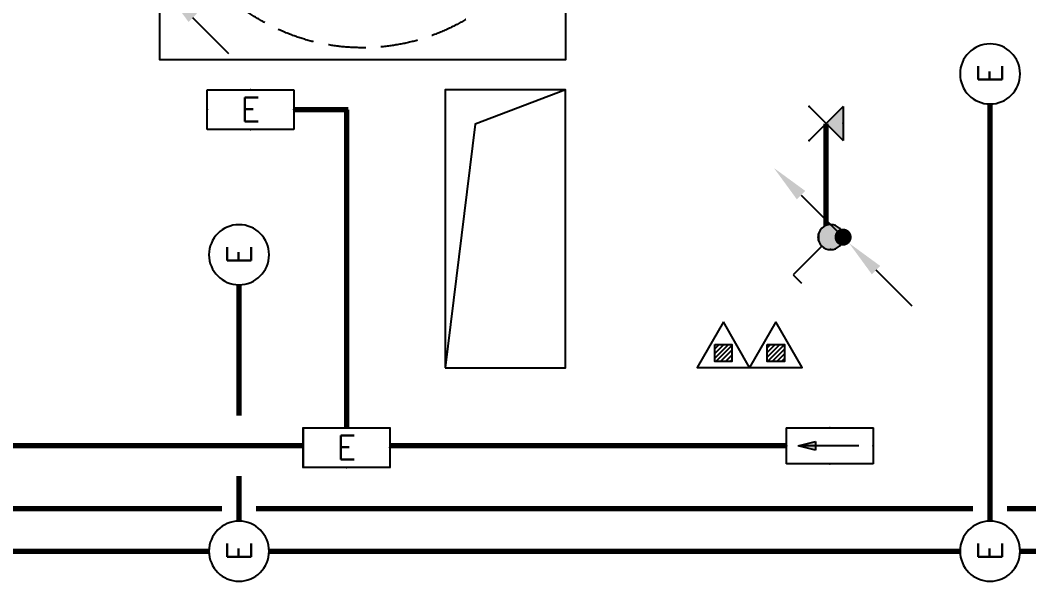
# Model space of a CAD drawing. Extents: x -2209072 to 495824, y -92434 to 572724.
# Drawn here: x 122510 to 129225, y 346950 to 350736 of the extents above; entities that cross this region are included whole.
import ezdxf
from ezdxf.enums import TextEntityAlignment as Align
from ezdxf.xclip import XClip

# ---------------------------------------------------------------- set-up
doc = ezdxf.new("R2010")
doc.units = 0
doc.header["$LTSCALE"] = 1000
doc.header["$MEASUREMENT"] = 0
for name, pattern in [('DASH', [0.35, 0.25, -0.1]), ('X-104 6#7#平面$0$104-1112 结构$0$$AUDIT_BAD_LTYPE1', [0]), ('梯段6、7$0$DASH', [0.35, 0.25, -0.1])]:
    doc.linetypes.add(name, pattern=pattern)
doc.layers.get('0').update_dxf_attribs({"linetype": 'CONTINUOUS'})
doc.layers.get('Defpoints').update_dxf_attribs({"linetype": 'CONTINUOUS'})
for name, color, linetype in [('EQUIP-照明', 3, 'CONTINUOUS'), ('LWIRE', 4, 'CONTINUOUS'), ('TEL_TEXT', 3, 'CONTINUOUS'), ('WIRE-应急', 2, 'DASH'), ('WIRE-照明', 1, 'CONTINUOUS'), ('X-104 6#7#平面$0$A-TECH_结构', 21, 'CONTINUOUS'), ('X-104 6#7#平面$0$EQUIP_消防-01', 7, 'CONTINUOUS'), ('梯段6、7$0$A-E_楼梯', 171, 'CONTINUOUS')]:
    doc.layers.add(name, color=color, linetype=linetype)
doc.styles.add('_TEL_DIM', font='SIMPLEX', dxfattribs={"width": 0.8, "height": 3.5, "bigfont": 'HZTXT'})
doc.styles.get("Standard").update_dxf_attribs({"font": 'gbenor.shx', "bigfont": 'gbcbig.shx'})

# ---------------------------------------------------------------- blocks, each defined once
blk = doc.blocks.new('$equip_U$00000189(HT0843)')
at = {"color": 2}
for p, q in [((-0.7199999999938882, 0.6599999999998545), (-0.7199999999938882, 0)), ((0.7200000000084401, 0.6599999999998545), (-0.7199999999938882, 0.6599999999998545)), ((0.7200000000084401, 0), (0.7200000000084401, 0.6599999999998545)), ((-0.7199999999938882, 0), (0.7200000000084401, 0))]:
    blk.add_line(p, q, dxfattribs=at)
at = {"color": 2, "const_width": 0.0125}
for points in [[(0.7200000000084401, 0.6599999999998545), (0.7200000000084401, 0.6599999999998545), (-0.7199999999938882, 0.6599999999998545)], [(-0.7199999999938882, 0.6599999999998545), (-0.7199999999938882, 0)], [(0.7200000000084401, 0), (0.7200000000084401, 0.6599999999998545)], [(-0.7199999999938882, 0), (0.7200000000084401, 0)]]:
    blk.add_lwpolyline(points, dxfattribs=at)
at = {"color": 2}
blk.add_lwpolyline([(-0.7199999999938882, 0.6599999999998545), (-0.7199999999938882, 0)], dxfattribs=at)
for p in [(7.275957614183426e-12, 0.6599999999998545), (-0.7199999999938882, 0.3299999999999272), (0.7200000000084401, 0.3299999999999272), (7.275957614183426e-12, 0)]:
    blk.add_point(p)
at = {"color": 7, "style": '_TEL_DIM'}
blk.add_attdef('$TEXT$', text='', height=0.4, dxfattribs=at).set_placement((7.275957614183426e-12, 0.3299999999999272), align=Align.MIDDLE_CENTER)
at = {"color": 7, "style": '_TEL_DIM', "flags": 1}
blk.add_attdef('A', text='', height=2.5e-05, dxfattribs=at).set_placement((7.275957614183426e-12, 0), align=Align.MIDDLE_CENTER)
blk = doc.blocks.new('$equip$00001838')
blk.add_circle((0, 0), 0.5)
at = {"color": 7, "style": '_TEL_DIM'}
blk.add_attdef('$TEXT$', text='', height=0.4, dxfattribs=at).set_placement((0, 0), align=Align.MIDDLE_CENTER)
at = {"color": 7, "style": '_TEL_DIM', "flags": 1}
blk.add_attdef('A', text='', height=2e-05, dxfattribs=at).set_placement((0, 0), align=Align.MIDDLE_CENTER)
blk = doc.blocks.new('$equip$00001154')
for p, q in [((0, 0.2828427124768496), (0, -0.2828427124768496)), ((0, 0.2828427124768496), (0.5656854249500611, -0.2828427124768496)), ((0.5656854249500611, 0.2828427124768496), (0, -0.2828427124768496))]:
    blk.add_line(p, q)
for p in [(0.5656854249500611, 0.2828427124768496), (0, 0.004449836778803729), (0.2828427124732116, 0), (0.5656854249500611, -0.2828427124768496)]:
    blk.add_point(p)
blk.add_solid([(0, -0.2828427124768496), (0.2828427124732116, 0), (0, 0.2828427124768496)])
at = {"layer": 'TEL_TEXT', "style": '_TEL_DIM', "flags": 1}
blk.add_attdef('A', text='', height=2e-05, dxfattribs=at).set_placement((0, 0), align=Align.MIDDLE_CENTER)
blk = doc.blocks.new('$equip$00001962')
for p, q in [((0.1473139127519971, 0.3556472460822988), (0.625000000003638, 0.8333333333339397)), ((0.625000000003638, 0.8333333333339397), (0.7664213562420628, 0.6919119770955149))]:
    blk.add_line(p, q)
blk.add_circle((3.637978807091713e-12, 0.2083333333339397), 0.2083333333334168)
for p in [(1.091393642127514e-11, 0.4166666666660603), (-0.2083333333284827, 0.2083333333375776), (0.2083333333393966, 0.2083333333375776), (1.091393642127514e-11, 0)]:
    blk.add_point(p)
for points in [[(-0.1041666666642413, 0.3887552924552438), (0.1041666666715173, 0.3887552924552438), (-0.1804219591176661, 0.312500000001819), (0.1804219591249421, 0.312500000001819)], [(3.637978807091713e-12, 0.4166666666660603), (3.637978807091713e-12, 0.4166666666660603), (-0.1041666666642413, 0.3887552924552438), (0.1041666666715173, 0.3887552924552438)], [(-0.1804219591176661, 0.312500000001819), (0.1804219591249421, 0.312500000001819), (-0.2083333333284827, 0.2083333333339397), (0.2083333333357587, 0.2083333333339397)], [(-0.1804219591176661, 0.1041666666660603), (0.1804219591249421, 0.1041666666660603), (-0.2083333333284827, 0.2083333333339397), (0.2083333333357587, 0.2083333333339397)], [(-0.1041666666642413, 0.02791137421263556), (0.1041666666715173, 0.02791137421263556), (-0.1804219591176661, 0.1041666666660603), (0.1804219591249421, 0.1041666666660603)], [(3.637978807091713e-12, 1.818989403545856e-12), (3.637978807091713e-12, 1.818989403545856e-12), (-0.1041666666642413, 0.02791137421263556), (0.1041666666715173, 0.02791137421263556)]]:
    blk.add_solid(points)
at = {"layer": 'TEL_TEXT', "style": '_TEL_DIM', "flags": 1}
blk.add_attdef('A', text='', height=2e-05, dxfattribs=at).set_placement((0, 0), align=Align.MIDDLE_CENTER)
blk = doc.blocks.new('$TelecSys$00000081')
for p, q in [((0.1041666666678793, 0.1041666666660603), (0.1041666666678793, 0.1041666666660603)), ((-0.1041666666678793, -0.1041666666660603), (-0.1041666666678793, -0.1041666666660603)), ((-1.150000000001455, -1.149999999999636), (-0.5499999999992724, -0.5499999999992724))]:
    blk.add_line(p, q)
at = {"const_width": 0.1425}
blk.add_lwpolyline([(0.07125000000087311, 0, 1), (-0.07125000000087311, 0, 1)], format="xyb", close=True, dxfattribs=at)
blk.add_solid([(-0.6199999999989814, -0.4799999999995634), (-0.4799999999995634, -0.6200000000008004), (-0.09999999999854481, -0.1000000000003638)])
at = {"width": 0.8, "flags": 9}
blk.add_attdef('A', (0, 0), '', height=2e-05, rotation=180, dxfattribs=at)
blk = doc.blocks.new('$TelecSys$00000079')
for p, q in [((0.7000000000007276, 0.7000000000007276), (0, 0)), ((0.1041666666678793, 0.1041666666660603), (0.1041666666678793, 0.1041666666660603)), ((-0.1041666666678793, -0.1041666666660603), (-0.1041666666678793, -0.1041666666660603))]:
    blk.add_line(p, q)
at = {"const_width": 0.1425}
blk.add_lwpolyline([(-0.07125000000087311, 0, 1), (0.07125000000087311, 0, 1)], format="xyb", close=True, dxfattribs=at)
blk.add_solid([(0.6300000000010186, 0.7700000000004366), (0.7700000000004366, 0.6299999999991996), (1.150000000001455, 1.149999999999636)])
at = {"width": 0.8, "flags": 9}
blk.add_attdef('A', (0, 0), '', height=2e-05, dxfattribs=at)
blk = doc.blocks.new('$equip$00002540')
blk.add_hatch(color=256).paths.add_polyline_path([(0.2400000000016007, 0.3720000000030268), (0.2400000000016007, 0.2280000000064319), (0.5280000000020664, 0.3000000000029104)])
for p, q in [((-0.7199999999975262, 0.6000000000058208), (-0.7199999999975262, 0)), ((0.7199999999975262, 0.6000000000058208), (-0.7199999999975262, 0.6000000000058208)), ((0.7199999999975262, 0), (0.7199999999975262, 0.6000000000058208)), ((0.2400000000016007, 0.3720000000030268), (0.2400000000016007, 0.2280000000064319)), ((0.5280000000020664, 0.3000000000029104), (0.2400000000016007, 0.3720000000030268)), ((0.2400000000016007, 0.2280000000064319), (0.5280000000020664, 0.3000000000029104)), ((-0.7199999999975262, 0), (0.7199999999975262, 0))]:
    blk.add_line(p, q)
at = {"color": 7}
blk.add_line((-0.4800000000032014, 0.3000000000029104), (0.4800000000032014, 0.3000000000029104), dxfattribs=at)
at = {"const_width": 0.02}
blk.add_lwpolyline([(-0.7199999999975262, 0.6000000000058208), (-0.7199999999975262, 0), (0.7199999999975262, 0), (0.7199999999975262, 0.6000000000058208), (-0.7199999999975262, 0.6000000000058208), (-0.7199999999975262, 0)], dxfattribs=at)
for p in [(0, 0.6000000000058208), (-0.7199999999975262, 0.3000000000029104), (0.7199999999975262, 0.3000000000029104), (0, 0)]:
    blk.add_point(p)
at = {"color": 7, "style": '_TEL_DIM', "flags": 1}
blk.add_attdef('A', text='', height=2e-05, dxfattribs=at).set_placement((0, 0), align=Align.MIDDLE_CENTER)
blk = doc.blocks.new('$equip$00002534')
for p, q in [((-0.7200000000011642, 0.6599999999998545), (-0.7200000000011642, 0)), ((0.7200000000011642, 0.6599999999998545), (-0.7200000000011642, 0.6599999999998545)), ((0.7200000000011642, 0), (0.7200000000011642, 0.6599999999998545)), ((-0.7200000000011642, 0), (0.7200000000011642, 0))]:
    blk.add_line(p, q)
at = {"const_width": 0.03}
blk.add_lwpolyline([(-0.7200000000011642, 0.6599999999998545), (-0.7200000000011642, 0), (0.7200000000011642, 0), (0.7200000000011642, 0.6599999999998545), (-0.7200000000011642, 0.6599999999998545), (-0.7200000000011642, 0)], dxfattribs=at)
for p in [(0, 0.6599999999998545), (-0.7200000000011642, 0.3299999999981083), (0.7200000000011642, 0.3299999999981083), (0, 0)]:
    blk.add_point(p)
at = {"color": 7, "style": '_TEL_DIM'}
blk.add_attdef('$TEXT$', text='', height=0.4, dxfattribs=at).set_placement((0, 0.3299999999981083), align=Align.MIDDLE_CENTER)
at = {"color": 7, "style": '_TEL_DIM', "flags": 1}
blk.add_attdef('A', text='', height=2e-05, dxfattribs=at).set_placement((0, 0), align=Align.MIDDLE_CENTER)
blk = doc.blocks.new('梯段6、7')
at = {"color": 8, "linetype": '梯段6、7$0$DASH'}
for centre, radius, start, end in [((49800.00311367554, 3400.000000096537), 1350.000000000002, 0, 180), ((49800.00311367547, -6699.999999936466), 1350.000000000002, 0, 180), ((49800.00311367059, -9819.999999936525), 1350.000000000002, 180, 0), ((49800.00311368037, -16500.0036340596), 1350.000000000002, 0, 180), ((49800.00311366576, -19819.99999996959), 1350, 180, 0), ((20965.47970799168, -27260.00000000224), 1649.999999999774, 0, 180), ((49800.00311367547, -27020.00000000259), 1350.000000000002, 0, 180), ((20965.47970799194, -29600.00000000259), 1649.999999999774, 180, 0), ((49800.00311363724, -29879.99050598426), 1350.000000000002, 180, 0), ((49800.00311368033, -57378.12996616081), 1350.000000000002, 0, 180), ((20965.47970799173, -58198.12996616081), 1649.999999999778, 0, 180), ((49800.00311367551, -59458.12996616078), 1350.000000000002, 180, 0), ((20965.47970799188, -60358.12996616084), 1649.999999999774, 180, 0), ((49800.00311367546, -67528.12996619378), 1350.000000000002, 0, 180), ((20965.47970799168, -68018.12996619346), 1649.999999999774, 0, 180), ((49800.00311367064, -70128.1263565169), 1350.000000000002, 180, 0), ((20965.47970799194, -70358.12996619387), 1649.999999999774, 180, 0), ((49800.00311368039, -79978.12996622684), 1350.000000000002, 180, 0)]:
    blk.add_arc(centre, radius, start, end, dxfattribs=at)
at = {"layer": 'Defpoints'}
for points in [[(44800.0010378748, 6850.000000096596), (54800.00103786729, 6850.000000096537), (54800.00103786727, -3149.999999936525), (44800.00103787478, -3149.999999936525)], [(51150.00311368064, 4950.000000096508), (48450.0031136757, 4950.000000096596), (48450.00311367573, -1149.999999903375), (51150.00311368058, -1149.999999903463)], [(44800.00103787472, -3149.999999936583), (54800.00103786722, -3149.999999936525), (54800.00103786726, -13149.99999996959), (44800.00103787472, -13149.99999996953)], [(51150.00311368032, -5149.999999936583), (48450.00311367546, -5149.999999936525), (48450.00311367548, -11249.99999993655), (51150.00311368036, -11249.99999993652)], [(44800.00103787472, -13149.99999996953), (54800.00103786726, -13149.99999996959), (54800.00103786726, -23150.00000000259), (44800.00103787474, -23150.00000000259)], [(51150.00311367546, -15149.99999996956), (48450.00311367059, -15149.99999996956), (48450.00311367061, -21249.99999996959), (51150.00311367546, -21249.99999996959)], [(15665.47763219092, -23150.00000000268), (25665.47763218347, -23150.00000000265), (25665.47763218347, -33150.00000003559), (15665.47763219092, -33150.00000003568)], [(44800.00103787474, -23150.00000000259), (54800.00103786726, -23150.00000000259), (54800.00103786725, -33150.00000003568), (44800.00103787474, -33150.00000003565)], [(19315.47970798681, -24850.00000000265), (22615.47970799168, -24850.00000000265), (22615.47970799168, -31250.00000000268), (19315.47970798681, -31250.00000000259)], [(48450.00311367059, -25150.00000000265), (51150.00311367547, -25150.00000000259), (51150.00311367547, -31250.00000000256), (48450.00311367059, -31250.00000000265)], [(15665.47763219097, -53908.12996616078), (25665.47763218347, -53908.12996616078), (25665.47763218352, -63908.12996619384), (15665.47763219094, -63908.12996619381)], [(44800.00103787474, -53908.12996616081), (54800.00103786722, -53908.12996616078), (54800.00103786725, -63908.12996619381), (44800.00103787474, -63908.12996619381)], [(19315.4797079867, -55608.12996616084), (22615.47970799159, -55608.12996616084), (22615.47970799156, -62008.12996616084), (19315.4797079867, -62008.12996616078)], [(51150.00311368032, -55908.12996616081), (48450.00311367543, -55908.12996616081), (48450.00311367546, -62008.12996616078), (51150.00311368036, -62008.12996616084)], [(15665.47763219094, -63908.12996619381), (25665.47763218349, -63908.12996619381), (25665.47763218349, -73908.12996622684), (15665.47763219097, -73908.12996622687)], [(44800.00103787474, -63908.12996619381), (54800.00103786722, -63908.12996619381), (54800.00103786726, -73908.12996622684), (44800.00103787472, -73908.12996622684)], [(19315.4797079917, -65608.12996619387), (22615.47970799656, -65608.12996619387), (22615.47970799659, -72008.12996619387), (19315.47970799173, -72008.12996619387)], [(51150.00311368032, -65908.12996619381), (48450.00311367544, -65908.12996619387), (48450.00311367547, -72008.12996619384), (51150.00311368034, -72008.12996619384)], [(15665.477632191, -73908.12996622687), (25665.47763218349, -73908.12996622684), (25665.47763218352, -83908.1299662599), (15665.477632191, -83908.1299662599)], [(44800.00103787475, -73908.12996622687), (54800.00103786726, -73908.12996622684), (54800.00103786727, -83908.1299662599), (44800.00103787474, -83908.12996625988)], [(19315.47970798673, -75608.12996622693), (22615.47970799159, -75608.1299662269), (22615.47970799156, -82008.1299662269), (19315.47970798673, -82008.12996622693)], [(51150.00311368036, -75908.12996622687), (48450.00311367544, -75908.12996622684), (48450.00311367548, -82008.12996622684), (51150.00311368042, -82008.12996622684)]]:
    blk.add_lwpolyline(points, close=True, dxfattribs=at)
for points in [[(47328.13509098372, -61608.12996616078), (52127.8370705538, -61608.12996616078)], [(47328.13509098369, -71608.12996619378), (52127.83707055378, -71608.12996619378)], [(47328.13509098372, -81608.12996622687), (52127.83707055381, -81608.12996622678)]]:
    blk.add_lwpolyline(points, dxfattribs=at)
at = {"layer": '梯段6、7$0$A-E_楼梯'}
for p, q in [((49850.00311367544, -16499.99999996959), (49750.00311367054, -16499.99999996953)), ((49750.00311367055, -16699.99999996959), (49750.00311367054, -16499.99999996953)), ((49850.00311367547, -18516.5383014743), (49850.00311367544, -16499.99999996959)), ((49850.00311367544, -16499.99999996959), (51150.00311367548, -16499.99999996953)), ((49910.00311366803, -16699.99999996959), (49910.00311366802, -16499.99999996959)), ((49910.00311366802, -16499.99999996959), (51150.00311367548, -16499.99999996953)), ((51150.00311367546, -17892.53830147415), (51150.00311367547, -16699.99999996962)), ((49850.00311367544, -16759.99999996959), (51150.00311367548, -16759.99999996959)), ((49850.00311367547, -17019.99999996959), (51150.00311367548, -17019.99999996953)), ((49850.00311367546, -17279.99999996959), (51150.00311367546, -17279.99999996953)), ((49850.00311367548, -17539.99999996953), (51150.00311367546, -17539.99999996959)), ((49850.00311367548, -17799.99999996953), (51150.00311367547, -17799.99999996959)), ((50553.44414001248, -18178.8866088324), (51150.00311367548, -17892.53830147409)), ((49850.00311367548, -18059.99999996959), (50801.12457514326, -18059.99999996959)), ((50572.56100925029, -18280.63390858911), (51150.0031136755, -18003.46169846502)), ((51150.00311367546, -19819.99999996959), (51150.0031136755, -18003.46169846502)), ((50428.57100245611, -18349.74911185022), (50395.62278177442, -18174.38606236456)), ((50395.62278177442, -18174.38606236456), (50587.93096954554, -18362.43872390778)), ((50587.93096954554, -18362.43872390778), (50553.44414001248, -18178.8866088324)), ((49850.00311367548, -18516.53830147412), (50409.45413321827, -18248.00181209357)), ((50615.54831887432, -18259.9999999695), (51150.00311367544, -18259.99999996956)), ((49850.00311367546, -18319.99999996959), (50259.45790847656, -18319.99999996959)), ((49850.00311367547, -18627.46169846499), (50428.57100245611, -18349.74911185022)), ((50073.88165220765, -18519.99999996959), (51150.00311367547, -18519.99999996953)), ((49850.00311367548, -19819.99999996959), (49850.00311367547, -18627.46169846499)), ((49850.00311367547, -18779.99999996956), (51150.00311367548, -18779.9999999695)), ((49850.00311367544, -19039.99999996956), (51150.00311367546, -19039.99999996956)), ((49850.00311367547, -19299.9999999695), (51150.00311367546, -19299.99999996956)), ((49850.00311367547, -19559.99999996953), (51150.00311367546, -19559.99999996956)), ((49750.00311367058, -19819.99999996953), (49852.73716575759, -19819.99999996959)), ((49850.00311367548, -19819.99999996959), (51150.00311367546, -19819.99999996959)), ((49750.00311370398, -27020.00000000265), (49850.00311367061, -27020.00000000262)), ((65868.2518914072, -53274.68419681478), (106225.487226869, -53274.68419681478)), ((66772.08878844205, -53642.5220346525), (68592.08878844205, -54824.95446708499)), ((66706.71224821625, -53743.14960536809), (68845.65029137098, -55132.79230492283)), ((66838.5272855135, -56653.06257519309), (68977.46532866826, -55263.41987563836)), ((65909.85493770942, -56514.14365627419), (63784.49059929526, -56514.14365627422)), ((66542.08878844243, -56514.14365627422), (65909.85493770942, -56514.14365627419)), ((66572.08878844237, -56634.14365627416), (63784.49059929524, -56634.14365627419)), ((66542.08878844244, -56676.73623493291), (68845.650291371, -58173.33284546339)), ((66772.08878844205, -56683.06257519315), (68592.08878844205, -57865.49500762558)), ((66802.08878844243, -59524.68419681478), (64634.40468344954, -59524.68419681481)), ((66792.02932894987, -59524.68419681481), (106225.487226869, -59524.68419681478)), ((49690.00311367543, -78442.12996622684), (49690.00311367538, -77318.12996622623)), ((49690.00311367538, -77318.12996622623), (49910.00311367548, -77318.12996622623)), ((49910.00311367548, -77318.12996622623), (49910.00311367551, -80038.12996622667)), ((49750.00311367543, -78418.12996622687), (49750.0031136754, -77378.1299662262)), ((49750.0031136754, -77378.1299662262), (49850.00311367546, -77378.12996622626)), ((49850.00311367546, -77378.12996622626), (49850.0031136755, -80038.12996622667)), ((49910.00311367551, -80038.12996622667), (49850.0031136755, -80038.12996622667)), ((48450.0031136755, -80108.12996622684), (48450.0031136755, -80048.12996622681))]:
    blk.add_line(p, q, dxfattribs=at)
for points in [[(49690.00311363903, -19879.99999996962), (49910.00311363912, -19879.99999996976), (49910.00311366862, -16439.99999996953), (49690.00311366862, -16439.99999996962), (49690.00311363903, -19879.99999996962)], [(49690.00311370401, -29360.00000000262), (49690.00311370401, -26960.00000000262), (49910.00311370399, -26960.00000000265), (49910.00311370399, -29880.00000000265)], [(51150.00311363724, -29879.99050598429), (51150.00311367546, -29620.00000000262)], [(66542.08878844244, -53443.60311573357), (66542.08878844243, -53274.68419681478), (66153.67404060112, -53274.68419681475)], [(66542.08878844243, -53304.68419681478), (66542.08878844243, -53704.68419681481), (66342.08878844243, -53704.68419681475), (66342.08878844243, -53304.68419681478)], [(68882.08878844208, -54963.87338600389), (68882.08878844208, -54794.95446708493), (68622.08878844208, -54794.95446708496), (68622.08878844208, -54626.03554816605), (68362.08878844208, -54626.03554816605), (68362.08878844211, -54457.11662924709), (68102.0887884421, -54457.11662924706), (68102.08878844207, -54288.1977103283), (67842.08878844207, -54288.1977103283), (67842.0887884421, -54119.27879140934), (67582.08878844212, -54119.27879140931), (67582.08878844211, -53950.35987249037), (67322.0887884421, -53950.35987249043), (67322.0887884421, -53781.44095357147), (67062.08878844211, -53781.44095357147), (67062.08878844211, -53612.5220346525), (66802.08878844211, -53612.5220346525), (66802.08878844244, -53443.60311573357), (66542.08878844244, -53443.60311573357)], [(68852.08878844207, -54963.87338600389), (68852.08878844207, -54824.95446708496), (68592.08878844205, -54824.95446708499), (68592.08878844208, -54656.03554816602), (68332.0887884421, -54656.03554816602), (68332.08878844208, -54487.11662924715), (68072.08878844207, -54487.11662924712), (68072.0887884421, -54318.19771032827), (67812.08878844208, -54318.19771032827), (67812.08878844208, -54149.27879140939), (67552.0887884421, -54149.27879140936), (67552.0887884421, -53980.3598724904), (67292.08878844211, -53980.35987249037), (67292.08878844208, -53811.44095357152), (67032.08878844208, -53811.44095357152), (67032.08878844211, -53642.52203465253), (66772.08878844205, -53642.5220346525), (66772.08878844237, -53473.6031157336), (66542.08878844243, -53473.60311573363)], [(66802.08878844243, -56484.14365627419), (66802.08878844246, -56315.22473735522), (67062.08878844243, -56315.22473735525), (67062.08878844243, -56146.30581843632), (67322.08878844243, -56146.30581843635), (67322.08878844243, -55977.38689951738), (67582.08878844243, -55977.38689951738), (67582.08878844244, -55808.46798059859), (67842.08878844244, -55808.46798059857), (67842.08878844243, -55639.54906167966), (68102.08878844242, -55639.54906167966), (68102.0887884424, -55470.6301427607), (68362.08878844239, -55470.63014276072), (68362.0887884424, -55301.71122384179), (68622.08878844242, -55301.71122384173), (68622.0887884424, -55132.79230492286), (68882.0887884424, -55132.79230492288), (68882.08878844208, -54963.87338600389), (69142.08878844205, -54963.87338600389)], [(66832.08878844243, -56484.14365627419), (66832.08878844243, -56345.22473735528), (67092.08878844243, -56345.22473735528), (67092.08878844244, -56176.30581843635), (67352.08878844244, -56176.30581843635), (67352.08878844243, -56007.38689951741), (67612.08878844243, -56007.38689951741), (67612.0887884424, -55838.46798059862), (67872.08878844243, -55838.46798059862), (67872.08878844242, -55669.54906167963), (68132.08878844242, -55669.54906167963), (68132.0887884424, -55500.63014276072), (68392.0887884424, -55500.6301427607), (68392.0887884424, -55331.71122384176), (68652.08878844242, -55331.71122384176), (68652.08878844242, -55162.79230492283), (68912.08878844246, -55162.79230492286), (68912.08878844211, -54993.87338600386), (69142.08878844207, -54993.87338600386)], [(69112.08878844214, -54993.87338600389), (69112.08878844214, -55393.87338600386), (68912.08878844214, -55393.87338600386), (68912.08878844211, -54993.87338600386)], [(68882.0887884421, -58004.41392654451), (68882.08878844208, -57835.49500762558), (68622.08878844208, -57835.49500762558), (68622.08878844212, -57666.57608870658), (68362.0887884421, -57666.57608870664), (68362.0887884421, -57497.65716978774), (68102.08878844211, -57497.65716978774), (68102.08878844211, -57328.73825086886), (67842.08878844211, -57328.73825086886), (67842.08878844211, -57159.81933194998), (67582.0887884421, -57159.81933194996), (67582.08878844211, -56990.90041303099), (67322.08878844211, -56990.90041303099), (67322.0887884421, -56821.98149411209), (67062.08878844211, -56821.98149411211), (67062.08878844211, -56653.06257519312), (66802.08878844211, -56653.06257519309), (66802.08878844243, -56484.14365627419), (66542.08878844244, -56484.14365627422)], [(68852.08878844207, -58004.41392654454), (68852.08878844208, -57865.49500762555), (68592.08878844205, -57865.49500762558), (68592.08878844208, -57696.57608870661), (68332.0887884421, -57696.57608870658), (68332.08878844207, -57527.65716978771), (68072.08878844207, -57527.65716978771), (68072.08878844208, -57358.73825086889), (67812.08878844208, -57358.73825086886), (67812.0887884421, -57189.81933194996), (67552.08878844207, -57189.81933195001), (67552.08878844208, -57020.90041303102), (67292.08878844208, -57020.90041303105), (67292.08878844211, -56851.98149411209), (67032.08878844211, -56851.98149411209), (67032.08878844208, -56683.06257519312), (66772.08878844205, -56683.06257519315), (66772.08878844237, -56514.14365627425), (66542.08878844243, -56514.14365627422)], [(66772.08878844237, -56514.14365627468), (66772.08878844239, -56914.14365627471), (66572.08878844237, -56914.14365627468), (66572.08878844239, -56514.14365627465)], [(66802.08878844243, -59524.68419681478), (66802.08878844246, -59355.76527789584), (67062.08878844244, -59355.76527789584), (67062.08878844242, -59186.84635897691), (67322.08878844243, -59186.84635897694), (67322.08878844243, -59017.927440058), (67582.08878844243, -59017.927440058), (67582.08878844243, -58849.00852113913), (67842.08878844244, -58849.00852113916), (67842.08878844242, -58680.08960222028), (68102.08878844243, -58680.08960222028), (68102.0887884424, -58511.17068330129), (68362.0887884424, -58511.17068330132), (68362.08878844243, -58342.25176438238), (68622.08878844242, -58342.25176438235), (68622.08878844242, -58173.33284546345), (68882.08878844243, -58173.33284546342), (68882.0887884421, -58004.41392654451), (69142.08878844208, -58004.41392654451)]]:
    blk.add_lwpolyline(points, dxfattribs=at)
for p in [(66792.02932894988, -53443.60311573368), (66792.02932894985, -53612.52203465265), (66792.02932894988, -53781.44095357158), (66792.02932894988, -53950.35987249043), (66792.02932894987, -54119.27879140942), (66792.02932894987, -54288.1977103283), (66792.02932894988, -54457.1166292472), (66792.02932894985, -54626.03554816614), (66792.02932894985, -54794.9544670851), (66792.02932894985, -54963.87338600395), (66792.02932894987, -55132.79230492294), (66792.02932894987, -55301.71122384182), (66792.02932894988, -55470.63014276075), (66792.02932894985, -55639.54906167969), (66792.02932894987, -55808.46798059859), (66792.02932894987, -55977.3868995175), (66792.02932894987, -56146.30581843641), (66792.02932894987, -56315.22473735534), (66792.02932894988, -56484.14365627425), (66792.02932894987, -56653.06257519315), (66792.02932894985, -56821.98149411211), (66792.02932894987, -56990.90041303099), (66792.02932894988, -57159.8193319499), (66792.02932894985, -57328.73825086886), (66792.02932894987, -57497.65716978777), (66792.0293289499, -57666.57608870664), (66792.02932894985, -57835.49500762561), (66792.02932894985, -58004.41392654451), (66792.02932894985, -58173.33284546342), (66792.02932894987, -58342.25176438238), (66792.02932894985, -58511.17068330126), (66792.02932894988, -58680.08960222019), (66792.02932894985, -58849.00852113913), (66792.02932894987, -59017.92744005803), (66792.02932894985, -59186.84635897694), (66792.02932894984, -59355.7652778959)]:
    blk.add_point(p, dxfattribs=at)
blk = doc.blocks.new('X-104 6#7#平面$0$fdsgfh')
at = {"layer": 'X-104 6#7#平面$0$A-TECH_结构'}
blk.add_lwpolyline([(-5900.000999453972, 139494.583751791), (-21499.9921901778, 139049.4079805657), (-21499.9921901778, 138350.000020962), (-21299.99232641804, 138350.00002097), (-21299.9922524977, 132650.0000584543), (-23999.99148896449, 132650.0004120834), (-23999.99148896449, 138350.0003241391), (-23599.99156638034, 138350.0002739213), (-23599.99156638034, 139106.5840718528), (-32899.99381862838, 139480.7718679487), (-32899.9938135065, 132449.9994680724), (-35599.99388743173, 132449.9994228772), (-35599.99388743173, 138350.0000719574), (-35399.99366908618, 138350.0000719574), (-35399.99367635134, 139581.3713447108), (-35399.99367635127, 139581.3599550941), (-42700.01924934279, 139875.0782152098), (-42700.01323027562, 138500.000031376), (-50799.99250080394, 138500.0000104865), (-50799.99948294758, 118400.0000000509), (-43900.00000000547, 118399.9996313659), (-43900.00000000546, 116150.0004104921), (-5900.000999457377, 116150.0007791771)], dxfattribs=at)
blk = doc.blocks.new('X-104 6#7#平面$0$drff')
at = {"layer": 'X-104 6#7#平面$0$A-TECH_结构'}
blk.add_lwpolyline([(-8399.999568316372, 200.0006859522546), (-7599.999912938671, 200.0006492309039), (-7600.000012571909, 2050.000720517361), (-8399.99966794961, 2050.000757238711)], close=True, dxfattribs=at)
blk.add_lwpolyline([(-7600.000012571909, 2050.000720517361), (-8200.004171582274, 1820.00075709587), (-8399.999568316372, 200.0006859522546)], dxfattribs=at)
blk = doc.blocks.new('X-104 6#7#平面$0$$TWTSYS$00000546')
h = blk.add_hatch()
h.set_pattern_fill('ANSI31', color=256, scale=200, style=0)
h.set_pattern_definition([(45, (-38543.80223862439, -6670.830405693208), (-17.67766952966369, 17.67766952966369), [])])
h.paths.add_polyline_path([(-64.92232553117356, 173.7449990885525), (64.922325531159, 173.7449990885525), (64.922325531159, 43.90034802621994), (-64.92232553117356, 43.90034802621994)])
for points in [[(0, 343.6163707387423), (-198.3870041439732, 0), (198.3870041439732, 0)], [(-64.92232553117356, 173.7449990885525), (64.922325531159, 173.7449990885525), (64.922325531159, 43.90034802621994), (-64.92232553117356, 43.90034802621994)]]:
    blk.add_lwpolyline(points, close=True)
blk = doc.blocks.new('X-104 6#7#平面$0$灭火器2')
at = {"layer": 'X-104 6#7#平面$0$EQUIP_消防-01', "xscale": 0.88, "yscale": 0.88, "zscale": 0.88, "rotation": 90}
for p in [(-4049632.307172487, -27063.59765158896), (-4049632.307172487, -27412.75877888245)]:
    blk.add_blockref('X-104 6#7#平面$0$$TWTSYS$00000546', p, dxfattribs=at)
blk = doc.blocks.new('X-104 6#7#平面$0$A$C61334207')
at = {"layer": 'X-104 6#7#平面$0$EQUIP_消防-01', "rotation": 270}
blk.add_blockref('X-104 6#7#平面$0$灭火器2', (154604.3083191908, -3701207.997663592), dxfattribs=at)
blk = doc.blocks.new('X-104 6#7#平面')
at = {"linetype": 'X-104 6#7#平面$0$104-1112 结构$0$$AUDIT_BAD_LTYPE1'}
blk.add_blockref('X-104 6#7#平面$0$A$C61334207', (0.116014253123808, 0.1160142530073927), dxfattribs=at)
ref = blk.add_blockref('梯段6、7', (174590.0323681455, 361722.5484302646), dxfattribs=dict(xscale=-1))
XClip(ref).set_block_clipping_path([(48450.003113670595, -11249.999999936525), (51150.003113675455, -5149.999999936525)])
at = {"layer": 'X-104 6#7#平面$0$A-TECH_结构'}
for name, p in [('X-104 6#7#平面$0$fdsgfh', (147440.029360729, 217822.5484301928)), ('X-104 6#7#平面$0$drff', (133740.0288921419, 348222.5492887402))]:
    blk.add_blockref(name, p, dxfattribs=at)

msp = doc.modelspace()

# ---------------------------------------------------------------- linework, layer by layer
at = {"layer": 'WIRE-应急', "linetype": 'DASH', "const_width": 35}
for points in [[(128967.3088400998, 347400.621684917), (128967.3088400998, 350178.0695079918)], [(124331.9951489232, 350140.4327124374), (124695.0689311906, 350140.4327124374)], [(124683.4014302686, 348022.4462821184), (124683.4014302686, 350140.4327124374)], [(123967.3088400998, 348102.4394348077), (123967.3088400998, 348974.3590431139)], [(124395.4014302681, 347902.4394348078), (121023.0977097668, 347902.4394348078)], [(127612.7933041929, 347902.4394348078), (124971.4014302691, 347902.4394348078)], [(123967.3088400998, 347400.621684917), (123967.3088400998, 347702.4394348077)], [(123767.3088400998, 347200.621684917), (118924.8689264698, 347200.621684917)], [(128767.3088400998, 347200.621684917), (124167.3088400998, 347200.621684917)], [(132067.3088400998, 347200.621684917), (129167.3088400998, 347200.621684917)]]:
    msp.add_lwpolyline(points, dxfattribs=at)
at = {"layer": 'WIRE-应急', "linetype": 'DASH', "const_width": 35, "elevation": 100}
msp.add_lwpolyline([(127875.6561880467, 350047.4396762573), (127875.6561880467, 349369.2755630424)], dxfattribs=at)
at = {"layer": 'WIRE-照明', "linetype": 'Continuous', "const_width": 35}
for points in [[(118837.3689264698, 347483.5443371471), (123854.8088400979, 347483.5443371471)], [(124079.8088400979, 347483.5443371471), (128854.8088400998, 347483.5443371471)], [(129079.8088400998, 347483.5443371471), (131582.0734081255, 347483.5443371471)]]:
    msp.add_lwpolyline(points, dxfattribs=at)

# ---------------------------------------------------------------- block references
msp.add_blockref('X-104 6#7#平面', (0, 0))
at = {"layer": 'EQUIP-照明'}
ref = msp.add_blockref('$equip$00001838', (128967.3088400998, 350378.0695079918), dxfattribs=dict(at, xscale=-400, yscale=400, zscale=400, rotation=270))
ref.add_attrib('$TEXT$', 'E', dxfattribs={"layer": '0', "color": 7, "height": 160, "rotation": 90, "style": '_TEL_DIM'}).set_placement((128967.3088400998, 350378.0695079918), align=Align.MIDDLE_CENTER)
ref = msp.add_blockref('$equip_U$00000189(HT0843)', (124043.9951489256, 350008.4327124374), dxfattribs=dict(at, xscale=-400, yscale=400, zscale=400))
ref.add_attrib('$TEXT$', 'E', dxfattribs={"layer": '0', "color": 7, "height": 160, "style": '_TEL_DIM'}).set_placement((124043.9951489227, 350140.4327124374), align=Align.MIDDLE_CENTER)
at = {"layer": 'EQUIP-照明', "xscale": -400, "yscale": 400, "zscale": 400}
for name, p in [('$equip$00001154', (127988.7932730364, 350047.4396762577, 100)), ('$equip$00002540', (127900.7933041919, 347782.4394348066))]:
    msp.add_blockref(name, p, dxfattribs=at)
at = {"layer": 'EQUIP-照明'}
ref = msp.add_blockref('$equip$00001838', (123967.3088400998, 349174.3590431139), dxfattribs=dict(at, xscale=-400, yscale=400, zscale=400, rotation=270))
ref.add_attrib('$TEXT$', 'E', dxfattribs={"layer": '0', "color": 7, "height": 160, "rotation": 90, "style": '_TEL_DIM'}).set_placement((123967.3088400998, 349174.3590431139), align=Align.MIDDLE_CENTER)
at = {"layer": 'EQUIP-照明', "xscale": -400, "yscale": 400, "zscale": 400, "rotation": 90}
msp.add_blockref('$equip$00001962', (127988.79326223, 349291.4540912266), dxfattribs=at)
at = {"layer": 'EQUIP-照明'}
ref = msp.add_blockref('$equip$00002534', (124683.4014302686, 348022.4462821184), dxfattribs=dict(at, xscale=-400, yscale=400, zscale=400, rotation=180))
ref.add_attrib('$TEXT$', 'E', dxfattribs={"layer": '0', "color": 7, "height": 160, "style": '_TEL_DIM'}).set_placement((124683.4014302686, 347890.4462821192), align=Align.MIDDLE_CENTER)
ref = msp.add_blockref('$equip$00001838', (123967.3088400998, 347200.621684917), dxfattribs=dict(at, xscale=-400, yscale=400, zscale=400, rotation=270))
ref.add_attrib('$TEXT$', 'E', dxfattribs={"layer": '0', "color": 7, "height": 160, "rotation": 90, "style": '_TEL_DIM'}).set_placement((123967.3088400998, 347200.621684917), align=Align.MIDDLE_CENTER)
ref = msp.add_blockref('$equip$00001838', (128967.3088400998, 347200.621684917), dxfattribs=dict(at, xscale=-400, yscale=400, zscale=400, rotation=270))
ref.add_attrib('$TEXT$', 'E', dxfattribs={"layer": '0', "color": 7, "height": 160, "rotation": 90, "style": '_TEL_DIM'}).set_placement((128967.3088400998, 347200.621684917), align=Align.MIDDLE_CENTER)
at = {"layer": 'LWIRE', "xscale": -400, "yscale": 400, "zscale": 400}
for name, p in [('$TelecSys$00000081', (123438.7934058224, 350972.4391066442)), ('$TelecSys$00000079', (127988.79326223, 349291.4540912278)), ('$TelecSys$00000081', (127988.79326223, 349291.4540912278))]:
    msp.add_blockref(name, p, dxfattribs=at)

doc.saveas('drawing.dxf')
